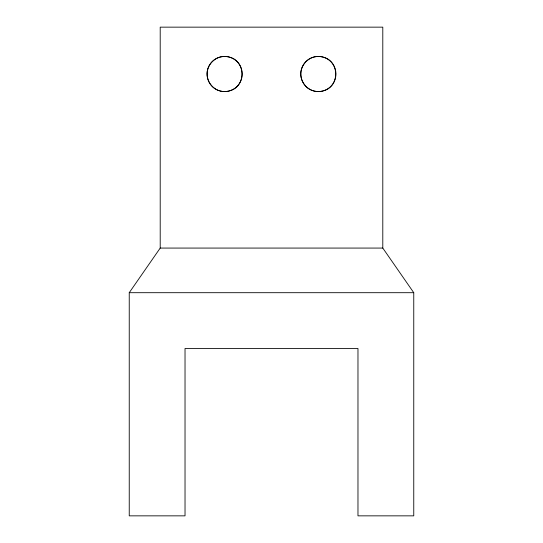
<?xml version="1.0" encoding="UTF-8"?>
<svg xmlns="http://www.w3.org/2000/svg" width="543" height="543" viewBox="0 0 543 543"><rect width="100%" height="100%" fill="white"/><g stroke="black" fill="none" stroke-linecap="round" stroke-linejoin="round"><path stroke-width="0.81" d="M129.241 292.697L160.205 248.07L160.205 27.15L382.795 27.15L382.795 248.07L413.759 292.697L413.759 515.85L357.973 515.85L357.973 348.484L185.027 348.484L185.027 515.85L129.241 515.85L129.241 292.697L413.759 292.697M160.205 248.07L382.795 248.07M207.738 69.205C205.22 77.642 210.039 87.314 218.293 90.396A17.193 16.779 0 0 0 230.985 90.396C245.626 85.516 245.626 62.506 230.985 57.626A17.193 16.779 0 0 0 218.293 57.626C213.236 59.628 209.265 63.986 207.738 69.205M301.46 69.205C298.942 77.642 303.761 87.314 312.015 90.396A17.193 16.779 0 0 0 324.707 90.396C339.348 85.516 339.348 62.506 324.707 57.626A17.193 16.779 0 0 0 312.015 57.626C306.958 59.628 302.987 63.986 301.46 69.205M308.207 88.353A17.573 17.573 0 0 0 335.859 75.633A17.573 17.573 0 0 0 311.017 58.047A17.573 17.573 0 0 0 308.207 88.353M214.485 88.353A17.573 17.573 0 0 0 242.137 75.633A17.573 17.573 0 0 0 217.295 58.047A17.573 17.573 0 0 0 214.485 88.353"/></g></svg>
